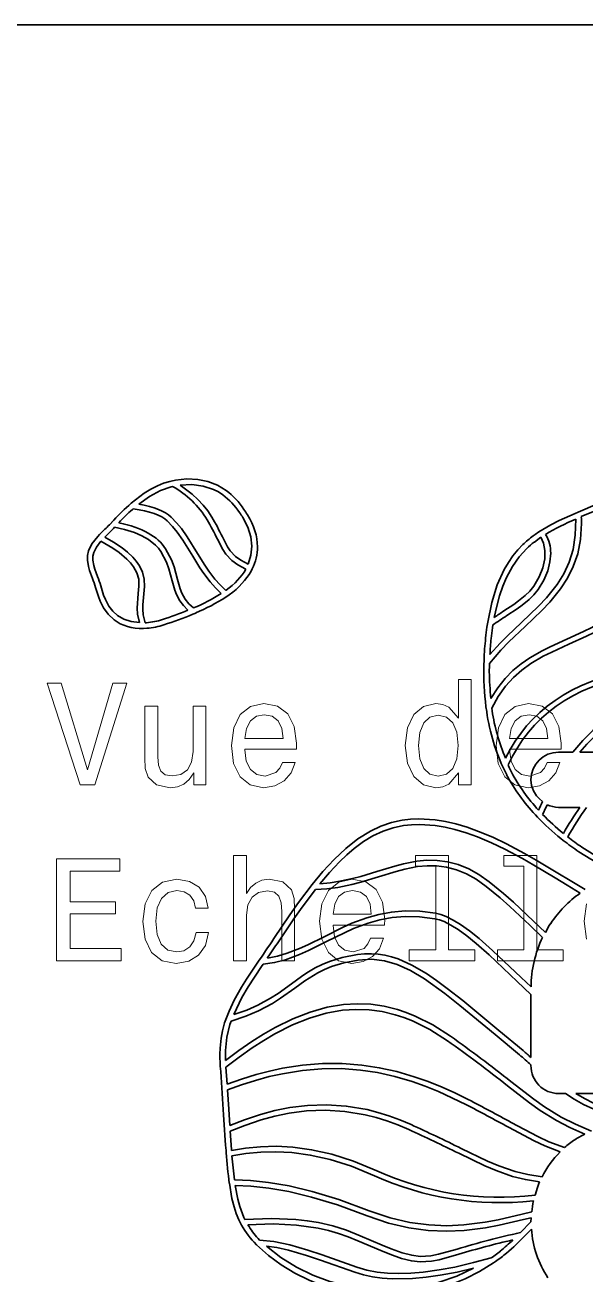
# Model space of a CAD drawing. Extents: x 342 to 941, y 168 to 756.
# Drawn here: x 568.87 to 588.14, y 412.53 to 455.5 of the extents above; entities that cross this region are included whole.
import ezdxf

# ---------------------------------------------------------------- set-up
doc = ezdxf.new("R2010")
doc.units = 0

msp = doc.modelspace()

# ---------------------------------------------------------------- linework, layer by layer
at = {"color": 7, "lineweight": 35}
msp.add_line((622.5, 455.5), (566.5, 455.5), dxfattribs=at)
at = {"color": 7, "lineweight": 35, "ltscale": 0.001186}
msp.add_line((573.899, 439.81), (573.852, 439.799), dxfattribs=at)
at = {"color": 7, "lineweight": 35, "ltscale": 0.003793}
msp.add_line((574.047, 439.84), (573.899, 439.81), dxfattribs=at)
at = {"color": 7, "lineweight": 35, "ltscale": 0.001117}
msp.add_line((573.899, 439.617), (573.943, 439.627), dxfattribs=at)
at = {"color": 7, "lineweight": 35, "ltscale": 0.002925}
msp.add_line((572.524, 439.052), (572.437, 438.975), dxfattribs=at)
at = {"color": 7, "lineweight": 35, "ltscale": 0.000858895}
msp.add_line((572.562, 438.834), (572.587, 438.857), dxfattribs=at)
at = {"color": 7, "lineweight": 35, "ltscale": 0.002877}
msp.add_line((587.899, 438.746), (587.793, 438.7), dxfattribs=at)
at = {"color": 7, "lineweight": 35, "ltscale": 0.002793}
msp.add_line((571.849, 438.39), (571.772, 438.309), dxfattribs=at)
at = {"color": 7, "lineweight": 35, "ltscale": 0.002444}
msp.add_line((571.434, 437.973), (571.368, 437.901), dxfattribs=at)
at = {"color": 7, "lineweight": 35, "ltscale": 0.006409}
msp.add_line((571.616, 438.154), (571.434, 437.973), dxfattribs=at)
at = {"color": 7, "lineweight": 35, "ltscale": 0.004869}
msp.add_line((571.61, 437.881), (571.748, 438.019), dxfattribs=at)
at = {"color": 7, "lineweight": 35, "ltscale": 0.005658}
msp.add_line((571.748, 438.019), (571.908, 438.179), dxfattribs=at)
at = {"color": 7, "lineweight": 35, "ltscale": 0.001503}
msp.add_line((571.908, 438.179), (571.949, 438.223), dxfattribs=at)
at = {"color": 7, "lineweight": 35, "ltscale": 0.002295}
msp.add_line((586.421, 437.976), (586.347, 437.921), dxfattribs=at)
at = {"color": 7, "lineweight": 35, "ltscale": 0.007067}
msp.add_line((586.392, 437.706), (586.617, 437.877), dxfattribs=at)
at = {"color": 7, "lineweight": 35, "ltscale": 0.000217459}
msp.add_line((586.426, 437.969), (586.421, 437.976), dxfattribs=at)
at = {"color": 7, "lineweight": 35, "ltscale": 0.003857}
msp.add_line((586.55, 438.062), (586.426, 437.969), dxfattribs=at)
at = {"color": 7, "lineweight": 35, "ltscale": 0.000240824}
msp.add_line((586.386, 437.714), (586.392, 437.706), dxfattribs=at)
at = {"color": 7, "lineweight": 35, "ltscale": 0.00234}
msp.add_line((576.644, 436.708), (576.687, 436.792), dxfattribs=at)
at = {"color": 7, "lineweight": 35, "ltscale": 0.006343}
msp.add_line((572.789, 436.2), (572.766, 435.948), dxfattribs=at)
at = {"color": 7, "lineweight": 35, "ltscale": 0.006344}
msp.add_line((572.953, 435.931), (572.976, 436.184), dxfattribs=at)
at = {"color": 7, "lineweight": 35, "ltscale": 0.003586}
msp.add_line((575.775, 435.818), (575.893, 435.9), dxfattribs=at)
at = {"color": 7, "lineweight": 35, "ltscale": 0.000212071}
msp.add_line((575.785, 436.054), (575.778, 436.049), dxfattribs=at)
at = {"color": 7, "lineweight": 35, "ltscale": 3.02109e-05}
msp.add_line((575.893, 435.9), (575.894, 435.901), dxfattribs=at)
at = {"color": 7, "lineweight": 35, "ltscale": 0.002708}
msp.add_line((574.641, 435.23), (574.741, 435.272), dxfattribs=at)
at = {"color": 7, "lineweight": 35, "ltscale": 0.001203}
msp.add_line((573.051, 434.937), (573.003, 434.934), dxfattribs=at)
at = {"color": 7, "lineweight": 35, "ltscale": 0.004172}
msp.add_line((584.787, 434.955), (584.762, 434.79), dxfattribs=at)
at = {"color": 7, "lineweight": 35, "ltscale": 0.002439}
msp.add_line((584.948, 434.763), (584.963, 434.86), dxfattribs=at)
at = {"color": 7, "lineweight": 35, "ltscale": 0.00289}
msp.add_line((572.949, 434.742), (573.064, 434.749), dxfattribs=at)
at = {"color": 7, "lineweight": 35, "ltscale": 0.004762}
msp.add_line((584.663, 433.658), (584.656, 433.467), dxfattribs=at)
at = {"color": 7, "lineweight": 35, "ltscale": 0.001943}
msp.add_line((584.844, 433.462), (584.847, 433.54), dxfattribs=at)
at = {"color": 7, "lineweight": 35, "ltscale": 0.005433}
msp.add_line((584.842, 433.245), (584.844, 433.462), dxfattribs=at)
at = {"color": 7, "lineweight": 35, "ltscale": 0.004231}
msp.add_line((584.728, 432.045), (584.752, 431.878), dxfattribs=at)
at = {"color": 7, "lineweight": 35, "ltscale": 0.002243}
msp.add_line((584.938, 431.906), (584.926, 431.994), dxfattribs=at)
at = {"color": 7, "lineweight": 35, "ltscale": 0.01221}
msp.add_line((587.714, 430.486), (587.226, 430.486), dxfattribs=at)
at = {"color": 7, "lineweight": 35, "ltscale": 0.041702}
msp.add_line((589.624, 430.486), (587.956, 430.486), dxfattribs=at)
at = {"color": 7, "lineweight": 35, "ltscale": 0.004535}
msp.add_line((585.36, 429.87), (585.44, 429.707), dxfattribs=at)
at = {"color": 7, "lineweight": 35, "ltscale": 0.00243}
msp.add_line((585.529, 429.952), (585.494, 430.043), dxfattribs=at)
at = {"color": 7, "lineweight": 35, "ltscale": 0.004323}
msp.add_line((585.606, 429.797), (585.529, 429.952), dxfattribs=at)
at = {"color": 7, "lineweight": 35, "ltscale": 0.0183}
msp.add_line((587.226, 428.586), (587.958, 428.586), dxfattribs=at)
at = {"color": 7, "lineweight": 35, "ltscale": 0.002614}
msp.add_line((586.428, 428.328), (586.499, 428.251), dxfattribs=at)
at = {"color": 7, "lineweight": 35, "ltscale": 0.002457}
msp.add_line((587.308, 427.512), (587.385, 427.451), dxfattribs=at)
at = {"color": 7, "lineweight": 35, "ltscale": 0.012272}
msp.add_line((587.623, 426.068), (587.203, 426.322), dxfattribs=at)
at = {"color": 7, "lineweight": 35, "ltscale": 0.012291}
msp.add_line((587.105, 426.161), (587.526, 425.907), dxfattribs=at)
at = {"color": 7, "lineweight": 35, "ltscale": 0.012987}
msp.add_line((587.526, 425.907), (587.97, 425.637), dxfattribs=at)
at = {"color": 7, "lineweight": 35, "ltscale": 0.015006}
msp.add_line((588.136, 425.756), (587.623, 426.068), dxfattribs=at)
at = {"color": 7, "lineweight": 35, "ltscale": 0.015298}
msp.add_line((586.233, 424.533), (586.678, 424.112), dxfattribs=at)
at = {"color": 7, "lineweight": 35, "ltscale": 0.014136}
msp.add_line((586.774, 424.281), (586.364, 424.67), dxfattribs=at)
at = {"color": 7, "lineweight": 35, "ltscale": 0.002266}
msp.add_line((577.008, 423.116), (577.059, 423.191), dxfattribs=at)
at = {"color": 7, "lineweight": 35, "ltscale": 0.016294}
msp.add_line((585.805, 422.601), (586.276, 422.151), dxfattribs=at)
at = {"color": 7, "lineweight": 35, "ltscale": 0.011925}
msp.add_line((586.28, 422.407), (585.935, 422.737), dxfattribs=at)
at = {"color": 7, "lineweight": 35, "ltscale": 0.054375}
msp.add_line((586.276, 422.151), (586.276, 419.976), dxfattribs=at)
at = {"color": 7, "lineweight": 35, "ltscale": 0.003064}
msp.add_line((575.913, 421.116), (575.959, 421.23), dxfattribs=at)
at = {"color": 7, "lineweight": 35, "ltscale": 0.027188}
msp.add_line((585.047, 420.769), (585.882, 420.072), dxfattribs=at)
at = {"color": 7, "lineweight": 35, "ltscale": 0.027165}
msp.add_line((586.002, 420.217), (585.168, 420.913), dxfattribs=at)
at = {"color": 7, "lineweight": 35, "ltscale": 0.014616}
msp.add_line((575.818, 419.063), (575.778, 419.646), dxfattribs=at)
at = {"color": 7, "lineweight": 35, "ltscale": 0.0003479}
msp.add_line((586.276, 419.725), (586.276, 419.712), dxfattribs=at)
at = {"color": 7, "lineweight": 35, "ltscale": 0.016727}
msp.add_line((575.876, 418.202), (575.831, 418.869), dxfattribs=at)
at = {"color": 7, "lineweight": 35, "ltscale": 0.006061}
msp.add_line((587.226, 418.743), (587.468, 418.743), dxfattribs=at)
at = {"color": 7, "lineweight": 35, "ltscale": 0.080881}
msp.add_line((587.819, 418.743), (591.054, 418.743), dxfattribs=at)
at = {"color": 7, "lineweight": 35, "ltscale": 0.014098}
msp.add_line((575.915, 417.639), (575.876, 418.202), dxfattribs=at)
at = {"color": 7, "lineweight": 35, "ltscale": 0.015797}
msp.add_line((575.971, 416.811), (575.928, 417.442), dxfattribs=at)
at = {"color": 7, "lineweight": 35, "ltscale": 0.000365238}
msp.add_line((575.785, 416.785), (575.788, 416.771), dxfattribs=at)
at = {"color": 7, "lineweight": 35, "ltscale": 0.000629205}
msp.add_line((575.976, 416.787), (575.971, 416.811), dxfattribs=at)
at = {"color": 7, "lineweight": 35, "ltscale": 7.60838e-05}
msp.add_line((575.788, 416.771), (575.785, 416.77), dxfattribs=at)
at = {"color": 7, "lineweight": 35, "ltscale": 0.00167}
msp.add_line((575.785, 416.77), (575.79, 416.703), dxfattribs=at)
at = {"color": 7, "lineweight": 35, "ltscale": 0.001602}
msp.add_line((586.573, 415.7), (586.544, 415.642), dxfattribs=at)
at = {"color": 7, "lineweight": 35, "ltscale": 0.00866}
msp.add_line((586.308, 414.668), (585.97, 414.59), dxfattribs=at)
at = {"color": 7, "lineweight": 35, "ltscale": 0.002549}
msp.add_line((576.226, 414.4), (576.268, 414.307), dxfattribs=at)
at = {"color": 7, "lineweight": 35, "ltscale": 0.001925}
msp.add_line((576.428, 414.408), (576.396, 414.478), dxfattribs=at)
at = {"color": 7, "lineweight": 35, "ltscale": 0.012995}
msp.add_line((586.274, 414.333), (585.914, 413.958), dxfattribs=at)
at = {"color": 7, "lineweight": 35, "ltscale": 0.006999}
msp.add_line((586.015, 414.407), (586.288, 414.47), dxfattribs=at)
at = {"color": 7, "lineweight": 35, "ltscale": 0.003439}
msp.add_line((586.288, 414.47), (586.274, 414.333), dxfattribs=at)
at = {"color": 7, "lineweight": 35, "ltscale": 0.01005}
msp.add_line((586.012, 413.789), (586.291, 414.079), dxfattribs=at)
at = {"color": 7, "lineweight": 35, "ltscale": 0.003121}
msp.add_line((576.75, 413.625), (576.837, 413.535), dxfattribs=at)
at = {"color": 7, "lineweight": 35, "ltscale": 0.001866}
msp.add_line((576.939, 413.7), (576.887, 413.754), dxfattribs=at)
at = {"color": 7, "lineweight": 35, "ltscale": 0.001077}
msp.add_line((584.947, 413.113), (584.91, 413.091), dxfattribs=at)
at = {"color": 7, "lineweight": 35, "ltscale": 0.002919}
msp.add_line((585.041, 413.183), (584.947, 413.113), dxfattribs=at)
at = {"color": 7, "lineweight": 35, "ltscale": 0.002185}
msp.add_line((584.984, 412.918), (585.06, 412.962), dxfattribs=at)
at = {"color": 7, "lineweight": 35, "ltscale": 0.002889}
msp.add_line((585.06, 412.962), (585.152, 413.031), dxfattribs=at)
at = {"color": 7, "lineweight": 35}
for points in [[(573.852, 439.799), (573.638, 439.734), (573.424, 439.648), (573.197, 439.533), (572.969, 439.393), (572.524, 439.052)], [(572.78, 439.015), (573.156, 439.285), (573.527, 439.486), (573.899, 439.617)], [(575.789, 439.489), (575.491, 439.67), (575.163, 439.797), (574.81, 439.868), (574.436, 439.883), (574.047, 439.84)], [(574.203, 439.667), (574.613, 439.688), (575.001, 439.64), (575.358, 439.524), (575.523, 439.439), (575.677, 439.338)], [(575.295, 438.573), (575.153, 438.785), (574.998, 438.981), (574.815, 439.179), (574.617, 439.361), (574.203, 439.667)], [(589.897, 439.541), (588.564, 439.023), (587.899, 438.746)], [(588.006, 438.586), (588.658, 438.857), (589.964, 439.365)], [(587.793, 438.7), (587.247, 438.451), (586.965, 438.307), (586.55, 438.062)], [(590.395, 438.976), (590.366, 438.196), (590.284, 437.521), (590.152, 436.939), (589.976, 436.443), (589.785, 436.065), (589.566, 435.739), (589.321, 435.46), (589.055, 435.219), (588.77, 435.011), (588.367, 434.773), (588.086, 434.632), (587.507, 434.37)], [(587.583, 434.198), (588.184, 434.47), (588.476, 434.616), (588.895, 434.863), (589.191, 435.079), (589.468, 435.328), (589.722, 435.617), (589.95, 435.954), (590.148, 436.346), (590.331, 436.86), (590.468, 437.461), (590.554, 438.16), (590.583, 438.966)], [(573.761, 438.439), (573.94, 438.251), (574.102, 438.055), (574.297, 437.783), (574.643, 437.225)], [(574.805, 437.322), (574.449, 437.894), (574.247, 438.174), (574.079, 438.378), (573.892, 438.574)], [(576.362, 438.554), (576.532, 438.224), (576.634, 437.897), (576.67, 437.574), (576.639, 437.257), (576.543, 436.951)], [(587.816, 438.504), (587.802, 437.954), (587.724, 437.462), (587.588, 437.02), (587.402, 436.62), (587.172, 436.253), (586.807, 435.799), (586.536, 435.512), (585.945, 434.945)], [(586.073, 434.807), (586.65, 435.36), (586.922, 435.645), (587.292, 436.098), (587.532, 436.467), (587.732, 436.869), (587.883, 437.312), (587.98, 437.803), (588.014, 438.35)], [(571.368, 437.901), (571.166, 437.646), (571.054, 437.415)], [(572.976, 436.184), (572.968, 436.438), (572.908, 436.675), (572.802, 436.896), (572.697, 437.05), (572.573, 437.196), (572.398, 437.364), (572.205, 437.519), (571.912, 437.713), (571.61, 437.881)], [(571.949, 438.223), (572.285, 438.146), (572.631, 438.036), (572.883, 437.929), (573.117, 437.798), (573.356, 437.611), (573.456, 437.502), (573.542, 437.383)], [(576.543, 436.951), (576.297, 437.084), (576.109, 437.218), (575.926, 437.41), (575.83, 437.552), (575.658, 437.888)], [(586.617, 437.877), (586.709, 437.671), (586.755, 437.421), (586.749, 437.137), (586.686, 436.831), (586.562, 436.512), (586.369, 436.192)], [(571.054, 437.415), (571.02, 437.251), (571.017, 437.088), (571.051, 436.872), (571.09, 436.731), (571.187, 436.461)], [(571.233, 437.358), (571.322, 437.536), (571.478, 437.738)], [(571.478, 437.738), (571.891, 437.504), (572.104, 437.357), (572.376, 437.125), (572.496, 436.996), (572.6, 436.859), (572.713, 436.654), (572.779, 436.434), (572.789, 436.2)], [(574.114, 436.424), (573.994, 436.858), (573.904, 437.096), (573.702, 437.482)], [(575.488, 437.807), (575.67, 437.454), (575.775, 437.298), (575.981, 437.082), (576.191, 436.929), (576.466, 436.78)], [(586, 437.629), (585.82, 437.44), (585.654, 437.235), (585.499, 437.012), (585.358, 436.771), (585.117, 436.238), (584.927, 435.634), (584.787, 434.955)], [(585.015, 435.121), (585.097, 435.503), (585.195, 435.861), (585.307, 436.191), (585.437, 436.497), (585.637, 436.871), (585.868, 437.203), (586.131, 437.494)], [(571.363, 436.527), (571.273, 436.776), (571.238, 436.901), (571.206, 437.086), (571.206, 437.223), (571.233, 437.358)], [(573.542, 437.383), (573.732, 437.019), (573.817, 436.793), (573.932, 436.38)], [(574.643, 437.225), (574.888, 436.827), (575.02, 436.63), (575.235, 436.343), (575.416, 436.137), (575.616, 435.943)], [(575.778, 436.049), (575.579, 436.236), (575.4, 436.434), (575.187, 436.716), (575.056, 436.913), (574.805, 437.322)], [(586.523, 436.082), (586.719, 436.404), (586.853, 436.723), (586.93, 437.033), (586.955, 437.326)], [(571.292, 436.154), (571.392, 435.838), (571.455, 435.679), (571.573, 435.448), (571.73, 435.227), (571.932, 435.035)], [(572.047, 435.183), (571.886, 435.335), (571.755, 435.511), (571.636, 435.735), (571.573, 435.891), (571.473, 436.205)], [(573.932, 436.38), (574.021, 436.058), (574.079, 435.906), (574.197, 435.685), (574.318, 435.525), (574.475, 435.369)], [(574.67, 435.447), (574.503, 435.593), (574.378, 435.744), (574.26, 435.954), (574.203, 436.103), (574.114, 436.424)], [(586.369, 436.192), (586.233, 436.024), (586.079, 435.872), (585.851, 435.685), (585.688, 435.568), (585.342, 435.341)], [(572.766, 435.948), (572.732, 435.439), (572.741, 435.233), (572.801, 434.946)], [(573.003, 434.934), (572.931, 435.207), (572.919, 435.405), (572.923, 435.555), (572.953, 435.931)], [(585.444, 435.183), (585.803, 435.419), (585.974, 435.542), (586.213, 435.739), (586.376, 435.902), (586.523, 436.082)], [(572.801, 434.946), (572.519, 434.979), (572.265, 435.056), (572.047, 435.183)], [(585.945, 434.945), (585.459, 434.478), (585.218, 434.232), (584.864, 433.841)], [(584.847, 433.54), (585.243, 433.995), (585.517, 434.277), (586.073, 434.807)], [(587.507, 434.37), (586.938, 434.112), (586.656, 433.971), (586.242, 433.733), (585.943, 433.526), (585.656, 433.289), (585.384, 433.015), (585.131, 432.699), (584.898, 432.335)], [(584.926, 431.994), (585.149, 432.401), (585.399, 432.751), (585.671, 433.051), (585.963, 433.308), (586.27, 433.53), (586.698, 433.782), (586.991, 433.93), (587.583, 434.198)], [(592.208, 432.743), (591.445, 432.642), (591.022, 432.562), (590.691, 432.48), (590.351, 432.377), (589.827, 432.171), (589.295, 431.892), (589.027, 431.721), (588.76, 431.527), (588.406, 431.229), (588.057, 430.884), (587.714, 430.486)], [(587.956, 430.486), (588.194, 430.755), (588.435, 430.998), (588.694, 431.231), (588.955, 431.438), (589.464, 431.771), (589.97, 432.027), (590.467, 432.216), (590.79, 432.311), (591.103, 432.387), (591.504, 432.461), (592.229, 432.556)], [(586.276, 429.536), (586.299, 429.334), (586.365, 429.149), (586.467, 428.985), (586.564, 428.877), (586.675, 428.783)], [(587.203, 426.322), (586.453, 426.771), (586.057, 426.998), (585.439, 427.327), (584.961, 427.555), (584.474, 427.76), (584.083, 427.899), (583.69, 428.015), (583.334, 428.097), (582.976, 428.154), (582.411, 428.187), (582.13, 428.175), (581.849, 428.141), (581.478, 428.062), (581.112, 427.939), (580.75, 427.77)], [(580.839, 427.605), (581.185, 427.766), (581.538, 427.882), (581.895, 427.957), (582.165, 427.987), (582.437, 427.998), (582.984, 427.962), (583.322, 427.906), (583.66, 427.827), (584.051, 427.711), (584.439, 427.57), (584.914, 427.369), (585.381, 427.145), (585.984, 426.822), (586.372, 426.6), (587.105, 426.161)], [(580.75, 427.77), (580.318, 427.501), (579.903, 427.171), (579.502, 426.793), (579.117, 426.375), (578.748, 425.929), (578.28, 425.308), (577.984, 424.888), (577.43, 424.07)], [(579.014, 425.957), (579.344, 426.346), (579.686, 426.709), (579.939, 426.951), (580.197, 427.173), (580.514, 427.408), (580.839, 427.605)], [(589.116, 426.598), (588.639, 426.846), (588.393, 426.986), (588.027, 427.217)], [(584.141, 426.468), (583.766, 426.62), (583.401, 426.715), (583.044, 426.761), (582.694, 426.764), (582.348, 426.731), (581.891, 426.644), (581.587, 426.565), (580.975, 426.38)], [(587.921, 427.06), (588.33, 426.804), (588.604, 426.65), (589.127, 426.38)], [(580.975, 426.38), (580.421, 426.213), (580.137, 426.138), (579.701, 426.042), (579.362, 425.989), (579.014, 425.957)], [(581.031, 426.2), (581.638, 426.384), (581.933, 426.461), (582.372, 426.546), (582.7, 426.578), (583.03, 426.575), (583.365, 426.531), (583.708, 426.441), (584.06, 426.298)], [(584.06, 426.298), (584.393, 426.111), (584.739, 425.868), (585.219, 425.474), (585.55, 425.177), (586.233, 424.533)], [(586.364, 424.67), (585.67, 425.323), (585.333, 425.624), (584.842, 426.025), (584.486, 426.274), (584.141, 426.468)], [(578.857, 425.757), (579.249, 425.781), (579.627, 425.832), (580.111, 425.934), (580.423, 426.017), (581.031, 426.2)], [(577.586, 423.965), (578.122, 424.754), (578.407, 425.157), (578.857, 425.757)], [(582.996, 424.943), (582.449, 425.01), (581.944, 425.021), (581.475, 424.983), (581.038, 424.904), (580.627, 424.79), (580.113, 424.597), (579.786, 424.45), (579.156, 424.134)], [(579.242, 423.966), (579.856, 424.274), (580.174, 424.418), (580.673, 424.606), (581.072, 424.717), (581.495, 424.794), (581.949, 424.832), (582.437, 424.822), (582.964, 424.757)], [(582.964, 424.757), (583.123, 424.718), (583.29, 424.655), (583.524, 424.538), (583.77, 424.385), (584.073, 424.166), (584.391, 423.908), (584.839, 423.513), (585.805, 422.601)], [(585.935, 422.737), (584.949, 423.667), (584.49, 424.07), (584.162, 424.334), (583.848, 424.558), (583.598, 424.711), (583.359, 424.83), (583.174, 424.899), (582.996, 424.943)], [(579.156, 424.134), (578.596, 423.854), (578.315, 423.728), (577.885, 423.566), (577.551, 423.471), (577.205, 423.404)], [(577.059, 423.191), (577.457, 423.249), (577.833, 423.345), (578.313, 423.519), (578.624, 423.658), (579.242, 423.966)], [(580.304, 423.522), (579.783, 423.42), (579.343, 423.285), (579.086, 423.178), (578.851, 423.061), (578.565, 422.891), (578.386, 422.771), (578.041, 422.52)], [(578.153, 422.368), (578.496, 422.618), (578.945, 422.899), (579.169, 423.01), (579.414, 423.111), (579.833, 423.239), (580.331, 423.335)], [(585.168, 420.913), (583.929, 421.938), (583.396, 422.358), (583.025, 422.631), (582.676, 422.87), (582.182, 423.161), (581.712, 423.372), (581.481, 423.447), (581.251, 423.503), (581.02, 423.538), (580.786, 423.553), (580.548, 423.547), (580.304, 423.522)], [(580.331, 423.335), (580.788, 423.363), (581.231, 423.312), (581.673, 423.183), (582.128, 422.975), (582.608, 422.689), (583.31, 422.186), (583.832, 421.775), (585.047, 420.769)], [(576.854, 423.223), (576.488, 422.681), (576.311, 422.396), (576.065, 421.952), (575.887, 421.572), (575.734, 421.175)], [(576.05, 421.456), (576.332, 422.043), (576.546, 422.415), (577.008, 423.116)], [(575.959, 421.23), (576.463, 421.399), (576.896, 421.583), (577.383, 421.842), (577.663, 422.019), (578.153, 422.368)], [(578.041, 422.52), (577.576, 422.187), (577.319, 422.023), (576.88, 421.785), (576.495, 421.615), (576.05, 421.456)], [(583.507, 420.712), (582.896, 421.101), (582.288, 421.408), (581.984, 421.53), (581.68, 421.632), (581.222, 421.745), (580.762, 421.812), (580.298, 421.832), (579.829, 421.805), (579.259, 421.709), (578.677, 421.546), (578.084, 421.314), (577.475, 421.014), (577.078, 420.786), (576.674, 420.529), (576.226, 420.219), (575.768, 419.875)], [(575.778, 419.646), (576.237, 419.996), (576.686, 420.312), (577.081, 420.567), (577.468, 420.795), (578.069, 421.1), (578.655, 421.336), (579.228, 421.505), (579.79, 421.605), (580.251, 421.638), (580.707, 421.623), (581.159, 421.562), (581.608, 421.454), (581.907, 421.356), (582.205, 421.237), (582.801, 420.939), (583.399, 420.558)], [(575.734, 421.175), (575.661, 420.904), (575.612, 420.643), (575.58, 420.308), (575.574, 420.093), (575.587, 419.682)], [(575.768, 419.875), (575.766, 420.223), (575.809, 420.68), (575.913, 421.116)], [(584.12, 418.533), (583.629, 418.774), (583.145, 418.99), (582.701, 419.166), (582.26, 419.32), (581.655, 419.497), (581.054, 419.631), (580.455, 419.722), (579.78, 419.774), (579.103, 419.772), (578.42, 419.717), (577.728, 419.609), (577.275, 419.511), (576.816, 419.391), (576.321, 419.239), (575.818, 419.063)], [(575.831, 418.869), (576.319, 419.044), (576.798, 419.194), (577.268, 419.322), (577.73, 419.425), (578.413, 419.537), (579.085, 419.595), (579.749, 419.599), (580.411, 419.549), (580.999, 419.46), (581.59, 419.328), (582.186, 419.152), (582.639, 418.992), (583.097, 418.808), (584.034, 418.366)], [(585.465, 419.009), (586.231, 418.419), (586.592, 418.163), (587.149, 417.814), (587.608, 417.573), (588.126, 417.342)], [(588.359, 417.449), (587.804, 417.686), (587.319, 417.933), (586.74, 418.288), (586.369, 418.55), (585.581, 419.156)], [(587.468, 418.743), (587.766, 418.549), (588.088, 418.369), (588.434, 418.208), (588.809, 418.066), (589.362, 417.913), (589.979, 417.81), (590.666, 417.766)], [(590.778, 417.949), (590.154, 417.977), (589.589, 418.055), (589.078, 418.178), (588.744, 418.288), (588.433, 418.416), (588.114, 418.572), (587.819, 418.743)], [(582.154, 417.673), (581.768, 417.837), (581.388, 417.977), (581.008, 418.094), (580.636, 418.188), (579.922, 418.309), (579.24, 418.354), (578.591, 418.334), (577.978, 418.26), (577.458, 418.155), (576.968, 418.024), (576.416, 417.838), (575.915, 417.639)], [(575.928, 417.442), (576.435, 417.646), (576.996, 417.836), (577.461, 417.963), (577.954, 418.064), (578.558, 418.142), (579.198, 418.165), (579.871, 418.124), (580.576, 418.007), (580.944, 417.916), (581.319, 417.801), (581.694, 417.664), (582.076, 417.501)], [(587.429, 416.88), (586.888, 417.085), (586.507, 417.266), (585.596, 417.749)], [(585.506, 417.583), (586.386, 417.116), (586.756, 416.939), (587.276, 416.732)], [(580.975, 416.088), (580.17, 416.417), (579.421, 416.654), (578.725, 416.81), (578.081, 416.898), (577.504, 416.927), (576.972, 416.913), (576.451, 416.862), (575.976, 416.787)], [(586.66, 415.876), (586.172, 415.953), (585.733, 416.058), (585.173, 416.251), (584.784, 416.418), (583.872, 416.854)], [(575.988, 416.597), (576.461, 416.674), (576.981, 416.725), (577.495, 416.738), (578.051, 416.711), (578.684, 416.626), (579.368, 416.473), (580.105, 416.24), (580.896, 415.916)], [(583.79, 416.686), (584.688, 416.256), (585.078, 416.089), (585.642, 415.892), (586.084, 415.781), (586.573, 415.7)], [(575.898, 415.655), (575.988, 415.128), (576.062, 414.839), (576.135, 414.619), (576.226, 414.4)], [(580.712, 414.708), (579.669, 415.092), (578.753, 415.37), (577.951, 415.561), (577.247, 415.681), (576.626, 415.745), (576.074, 415.771)], [(576.102, 415.582), (576.643, 415.555), (577.251, 415.49), (577.941, 415.371), (578.727, 415.182), (579.623, 414.908), (580.643, 414.533)], [(576.396, 414.478), (576.254, 414.859), (576.187, 415.11), (576.102, 415.582)], [(586.544, 415.642), (586.496, 415.511), (586.42, 415.246)], [(585.97, 414.59), (585.148, 414.399), (584.696, 414.314), (583.967, 414.222), (583.381, 414.196), (582.762, 414.22), (582.111, 414.306), (581.427, 414.464), (580.712, 414.708)], [(580.398, 413.851), (579.934, 414.037), (579.457, 414.186), (578.963, 414.301), (578.58, 414.365), (578.183, 414.411), (577.342, 414.445), (576.428, 414.408)], [(576.536, 414.224), (577.406, 414.254), (578.207, 414.217), (578.952, 414.11), (579.307, 414.03), (579.653, 413.932), (579.991, 413.815), (580.322, 413.68)], [(580.643, 414.533), (581.376, 414.283), (582.076, 414.12), (582.742, 414.032), (583.374, 414.007), (583.972, 414.033), (584.716, 414.126), (585.177, 414.213), (586.015, 414.407)], [(583.741, 413.393), (583.089, 413.211), (582.825, 413.159), (582.458, 413.139), (582.172, 413.176), (581.848, 413.261), (581.462, 413.399), (581.156, 413.522), (580.398, 413.851)], [(576.837, 413.535), (577.243, 413.168), (577.682, 412.844), (578.15, 412.562), (578.642, 412.324), (578.981, 412.189), (579.328, 412.074), (579.682, 411.977), (580.042, 411.901), (580.405, 411.844), (580.772, 411.806), (581.51, 411.79), (581.88, 411.812), (582.249, 411.854), (582.612, 411.916), (582.971, 411.998), (583.501, 412.158), (584.016, 412.365), (584.51, 412.617), (584.981, 412.915)], [(580.285, 412.77), (579.091, 413.193), (578.602, 413.353), (577.977, 413.534), (577.423, 413.651), (576.939, 413.7)], [(577.181, 413.495), (577.535, 413.442), (577.93, 413.352), (578.548, 413.174), (579.032, 413.015), (580.221, 412.593)], [(584.299, 412.73), (583.721, 412.457), (583.12, 412.247), (582.5, 412.098), (581.869, 412.012), (581.233, 411.987), (580.599, 412.023), (579.972, 412.119), (579.36, 412.276), (578.768, 412.492), (578.203, 412.768), (577.672, 413.102), (577.181, 413.495)], [(580.322, 413.68), (581.107, 413.341), (581.424, 413.214), (581.826, 413.072), (582.164, 412.985), (582.464, 412.949), (582.848, 412.971), (583.122, 413.025), (583.795, 413.213)], [(584.91, 413.091), (584.304, 412.924), (583.654, 412.773), (583.113, 412.672), (582.566, 412.598), (582.138, 412.562), (581.717, 412.55), (581.344, 412.563), (580.985, 412.6), (580.624, 412.668), (580.285, 412.77)], [(580.221, 412.593), (580.516, 412.502), (580.828, 412.435), (581.156, 412.39), (581.497, 412.367), (582.195, 412.379), (582.67, 412.422), (583.146, 412.489), (583.732, 412.599), (584.299, 412.73)]]:
    msp.add_lwpolyline(points, dxfattribs=at)
at = {"color": 7, "lineweight": 13}
for points in [[(571.892, 432.863), (571.014, 429.882), (570.112, 432.863), (569.632, 432.863), (570.762, 429.357), (571.266, 429.357), (572.371, 432.863)], [(583.779, 429.776), (583.779, 429.357), (584.222, 429.357), (584.222, 432.979), (583.784, 432.979), (583.784, 431.652), (583.446, 432.035), (583.239, 432.126), (583.002, 432.162), (582.573, 432.061), (582.24, 431.778), (582.024, 431.324), (581.948, 430.714), (582.024, 430.104), (582.24, 429.645), (582.573, 429.357), (583.002, 429.262), (583.239, 429.297), (583.451, 429.388)], [(575.094, 432.066), (574.65, 432.066), (574.65, 430.502), (574.6, 430.139), (574.454, 429.877), (574.227, 429.716), (573.929, 429.665), (573.692, 429.705), (573.541, 429.827), (573.455, 430.033), (573.435, 430.326), (573.435, 432.066), (572.991, 432.066), (572.991, 430.285), (573.006, 429.927), (573.102, 429.63), (573.395, 429.357), (573.864, 429.262), (574.116, 429.297), (574.333, 429.388), (574.519, 429.544), (574.671, 429.771), (574.671, 429.357), (575.094, 429.357)], [(576.431, 430.583), (578.206, 430.583), (578.211, 430.79), (578.13, 431.37), (577.908, 431.803), (577.555, 432.066), (577.086, 432.162), (576.627, 432.061), (576.274, 431.778), (576.047, 431.319), (575.967, 430.714), (576.042, 430.094), (576.269, 429.64), (576.617, 429.357), (577.071, 429.262), (577.465, 429.327), (577.787, 429.499), (578.024, 429.771), (578.16, 430.134), (577.722, 430.134), (577.631, 429.932), (577.5, 429.781), (577.127, 429.66), (576.839, 429.716), (576.622, 429.892), (576.481, 430.18), (576.431, 430.568)], [(585.539, 430.583), (587.314, 430.583), (587.319, 430.79), (587.238, 431.37), (587.016, 431.803), (586.663, 432.066), (586.194, 432.162), (585.735, 432.061), (585.382, 431.778), (585.155, 431.319), (585.075, 430.714), (585.15, 430.094), (585.377, 429.64), (585.725, 429.357), (586.179, 429.262), (586.573, 429.327), (586.895, 429.499), (587.132, 429.771), (587.269, 430.134), (586.83, 430.134), (586.739, 429.932), (586.608, 429.781), (586.235, 429.66), (585.947, 429.716), (585.73, 429.892), (585.589, 430.18), (585.539, 430.568)], [(576.431, 430.956), (576.486, 431.304), (576.622, 431.561), (576.829, 431.718), (577.101, 431.773), (577.369, 431.718), (577.575, 431.561), (577.702, 431.304), (577.747, 430.956)], [(583.078, 431.763), (583.37, 431.693), (583.592, 431.496), (583.723, 431.168), (583.774, 430.714), (583.723, 430.255), (583.592, 429.927), (583.37, 429.726), (583.078, 429.66), (582.8, 429.726), (582.588, 429.927), (582.447, 430.26), (582.402, 430.714), (582.447, 431.163), (582.588, 431.491), (582.8, 431.693)], [(585.539, 430.956), (585.594, 431.304), (585.73, 431.561), (585.937, 431.718), (586.209, 431.773), (586.477, 431.718), (586.684, 431.561), (586.81, 431.304), (586.855, 430.956)], [(569.955, 423.311), (572.174, 423.311), (572.174, 423.734), (570.419, 423.734), (570.419, 424.919), (571.983, 424.919), (571.983, 425.338), (570.419, 425.338), (570.419, 426.387), (572.134, 426.387), (572.134, 426.811), (569.955, 426.811)], [(576.042, 423.311), (576.486, 423.311), (576.486, 424.874), (576.531, 425.232), (576.678, 425.494), (576.905, 425.656), (577.207, 425.716), (577.449, 425.666), (577.601, 425.53), (577.676, 425.303), (577.702, 425), (577.702, 423.311), (578.145, 423.311), (578.145, 425.091), (578.125, 425.449), (578.034, 425.747), (577.737, 426.019), (577.273, 426.115), (577.021, 426.079), (576.804, 425.984), (576.622, 425.832), (576.486, 425.625), (576.486, 426.932), (576.042, 426.932)], [(582.997, 426.558), (582.997, 423.684), (582.084, 423.684), (582.084, 423.311), (584.349, 423.311), (584.349, 423.684), (583.441, 423.684), (583.441, 426.932), (582.301, 426.932), (582.301, 426.558)], [(586.033, 426.558), (586.033, 423.684), (585.12, 423.684), (585.12, 423.311), (587.385, 423.311), (587.385, 423.684), (586.477, 423.684), (586.477, 426.932), (585.337, 426.932), (585.337, 426.558)], [(574.731, 425.121), (575.17, 425.121), (575.079, 425.525), (574.862, 425.842), (574.524, 426.039), (574.086, 426.115), (573.601, 426.014), (573.233, 425.731), (573.001, 425.272), (572.921, 424.657), (572.996, 424.047), (573.223, 423.593), (573.581, 423.311), (574.07, 423.215), (574.504, 423.29), (574.842, 423.502), (575.074, 423.835), (575.175, 424.279), (574.751, 424.279), (574.676, 423.997), (574.534, 423.785), (574.333, 423.654), (574.086, 423.613), (573.778, 423.679), (573.556, 423.881), (573.42, 424.208), (573.374, 424.672), (573.42, 425.126), (573.561, 425.454), (573.788, 425.656), (574.086, 425.726), (574.348, 425.681), (574.544, 425.565), (574.676, 425.373)], [(579.467, 424.536), (581.242, 424.536), (581.247, 424.743), (581.166, 425.323), (580.944, 425.757), (580.591, 426.019), (580.122, 426.115), (579.663, 426.014), (579.31, 425.731), (579.083, 425.272), (579.003, 424.667), (579.078, 424.047), (579.305, 423.593), (579.653, 423.311), (580.107, 423.215), (580.501, 423.28), (580.823, 423.452), (581.06, 423.724), (581.197, 424.087), (580.758, 424.087), (580.667, 423.886), (580.536, 423.734), (580.163, 423.613), (579.875, 423.669), (579.658, 423.845), (579.517, 424.133), (579.467, 424.521)], [(579.467, 424.909), (579.522, 425.257), (579.658, 425.515), (579.865, 425.671), (580.137, 425.726), (580.405, 425.671), (580.612, 425.515), (580.738, 425.257), (580.783, 424.909)]]:
    msp.add_lwpolyline(points, close=True, dxfattribs=at)
msp.add_lwpolyline([(588.191, 425.272), (588.111, 424.667), (588.186, 424.047)], dxfattribs=at)
at = {"color": 7, "lineweight": 35}
for centre, radius, start, end in [((572.356, 436.793), 3.248, 31.1874, 60.7396), ((574.123, 437.316), 2.55, 33.6365, 52.4483), ((574.112, 437.307), 2.753, 33.7369, 52.457), ((578.99, 431.807), 9.713, 132.4393, 137.3315), ((578.149, 432.698), 8.299, 132.3167, 136.8047), ((572.685, 436.285), 4.32, 31.6818, 34.4674), ((571.891, 435.768), 5.456, 31.9284, 34.2299), ((567.483, 442.445), 5.958, 313.9184, 316.0378), ((569.51, 435.077), 6.571, 24.5489, 31.1424), ((569.655, 435.15), 6.597, 24.524, 31.2602), ((591.192, 430.563), 8.628, 113.0354, 120.7778), ((583.015, 438.312), 4.999, 0.4357, 3.1406), ((588.37, 435.163), 3.42, 126.2552, 133.8618), ((585.736, 437.344), 1.218, 359.1352, 31.2022), ((575.147, 437.557), 1.719, 333.5843, 359.8272), ((588.345, 435.182), 3.201, 127.7299, 133.7618), ((567.624, 435.056), 3.829, 16.6576, 21.5233), ((568.081, 435.213), 3.535, 16.2883, 21.8187), ((571.944, 441.8), 6.913, 293.2189, 302.0838), ((571.937, 441.849), 7.149, 293.0916, 302.4714), ((570.176, 445.705), 11.194, 287.7724, 292.5865), ((593.679, 422.627), 15.204, 123.2539, 124.7392), ((572.84, 437.387), 2.459, 274.9145, 287.8206), ((572.829, 437.454), 2.716, 274.9593, 287.5677), ((570.16, 445.891), 11.564, 287.558, 292.7973), ((591.728, 425.283), 11.725, 122.4039, 125.237), ((595.925, 433.249), 11.27, 174.084, 177.9223), ((593.794, 433.484), 9.126, 171.7697, 174.1727), ((594.994, 433.333), 10.147, 171.8955, 174.0136), ((596.041, 433.347), 11.188, 174.6439, 177.4689), ((594.394, 433.244), 9.74, 178.6868, 187.0687), ((593.836, 433.361), 8.995, 180.7397, 186.546), ((591.665, 432.947), 6.808, 188.7981, 203.0941), ((587.226, 429.536), 0.95, 89.9947, 179.9905), ((591.124, 432.739), 6.443, 208.0702, 223.2032), ((591.096, 432.731), 6.226, 208.1116, 222.9426), ((596.127, 424.208), 10.501, 154.1694, 155.9403), ((595.227, 424.564), 9.346, 153.8996, 156.1639), ((587.236, 429.522), 0.936, 244.553, 269.4133), ((600.178, 420.209), 14.816, 145.5684, 149.6672), ((600.319, 420.132), 14.788, 145.1315, 149.796), ((592.369, 433.874), 8.129, 223.7686, 231.4982), ((592.461, 433.969), 8.07, 224.2163, 231.0697), ((593.234, 434.893), 9.276, 232.1197, 235.8485), ((593.468, 435.24), 9.884, 232.0098, 235.8585), ((590.318, 422.329), 4.056, 125.3758, 146.02), ((590.027, 422.643), 3.641, 147.5482, 153.2732), ((590.231, 422.389), 3.95, 154.1216, 179.7323), ((543.005, 446.838), 41.272, 325.0987, 326.5198), ((534.039, 453.186), 52.442, 325.3969, 326.1383), ((558.585, 385.338), 43.271, 51.3994, 54.8338), ((557.853, 384.377), 44.292, 51.4345, 54.7765), ((579.756, 412.871), 9.643, 47.4563, 49.6256), ((578.282, 411.058), 11.791, 47.3156, 49.8684), ((490.447, 413.144), 85.39, 3.38752, 4.39076), ((549.536, 351.688), 75.262, 61.37147, 62.64395), ((663.567, 423.461), 88.036, 183.43253, 184.34901), ((550.264, 353.16), 73.432, 61.31938, 62.62065), ((554.923, 358.35), 65.275, 63.6728, 65.34351), ((555.144, 358.717), 64.66, 63.70328, 65.38522), ((589.779, 413.914), 3.804, 115.7364, 121.6033), ((589.666, 414.342), 3.383, 123.7791, 131.3927), ((598.224, 418.474), 22.504, 184.5133, 187.1975), ((597.529, 418.412), 21.617, 184.8169, 187.0177), ((589.538, 414.458), 3.208, 134.8392, 153.7678), ((589.369, 414.464), 3.067, 168.9606, 176.193), ((578.877, 415.642), 2.93, 207.1008, 223.4909), ((578.988, 415.684), 2.853, 210.7646, 222.57), ((591.798, 386.904), 27.687, 102.2719, 106.9186), ((580.616, 419.016), 7.512, 308.9854, 315.9172), ((589.82, 414.338), 3.539, 184.2023, 213.1009), ((592.137, 385.511), 28.931, 102.9467, 106.7596), ((581.108, 418.402), 6.536, 309.0061, 314.0849), ((584.982, 412.917), 0.00211, 230.1907, 4.4688), ((583.549, 415.306), 2.595, 305.1039, 310.1499), ((582.985, 416.049), 3.715, 305.6885, 309.3705)]:
    msp.add_arc(centre, radius, start, end, dxfattribs=at)
for centre, major_axis, ratio, start_param, end_param in [((569.263, 437.371), (4.638, 0.823), 0.283321, 0.200896, 0.722677), ((548.666, 430.161), (25.396, 8.148), 0.146613, 0.077825, 0.275447), ((546.494, 425.822), (27.296, 11.49), 0.200899, 0.032047, 0.279062), ((570.54, 438.207), (6.309, -0.89), 0.510583, 0.071879, 0.403214), ((568.459, 439.031), (8.184, -1.79), 0.436447, 5.907087, 6.149362), ((562.951, 441.071), (13.852, -3.978), 0.355749, 6.007234, 6.202469), ((573.911, 437.186), (2.109, 2.035), 0.643228, 3.233984, 3.758898), ((645.967, 376.248), (59.709, -55.285), 0.248112, 2.956942, 3.216125), ((644.921, 378.365), (58.573, -52.995), 0.246809, 2.953553, 3.221154), ((591.613, 435.533), (-4.167, -7.885), 0.706128, 5.518834, 5.807698), ((657.709, 455.125), (71.334, 35.855), 0.104602, 3.089065, 3.176284), ((602.794, 466.297), (-15.864, -47.507), 0.132834, 6.216904, 6.327512), ((595.958, 469.857), (-13.167, -54.399), 0.421381, 6.201949, 6.435429), ((596.472, 470.844), (-13.789, -55.553), 0.420482, 6.204775, 6.434373)]:
    msp.add_ellipse(centre, major_axis=major_axis, ratio=ratio, start_param=start_param, end_param=end_param, dxfattribs=at)

doc.saveas('drawing.dxf')
